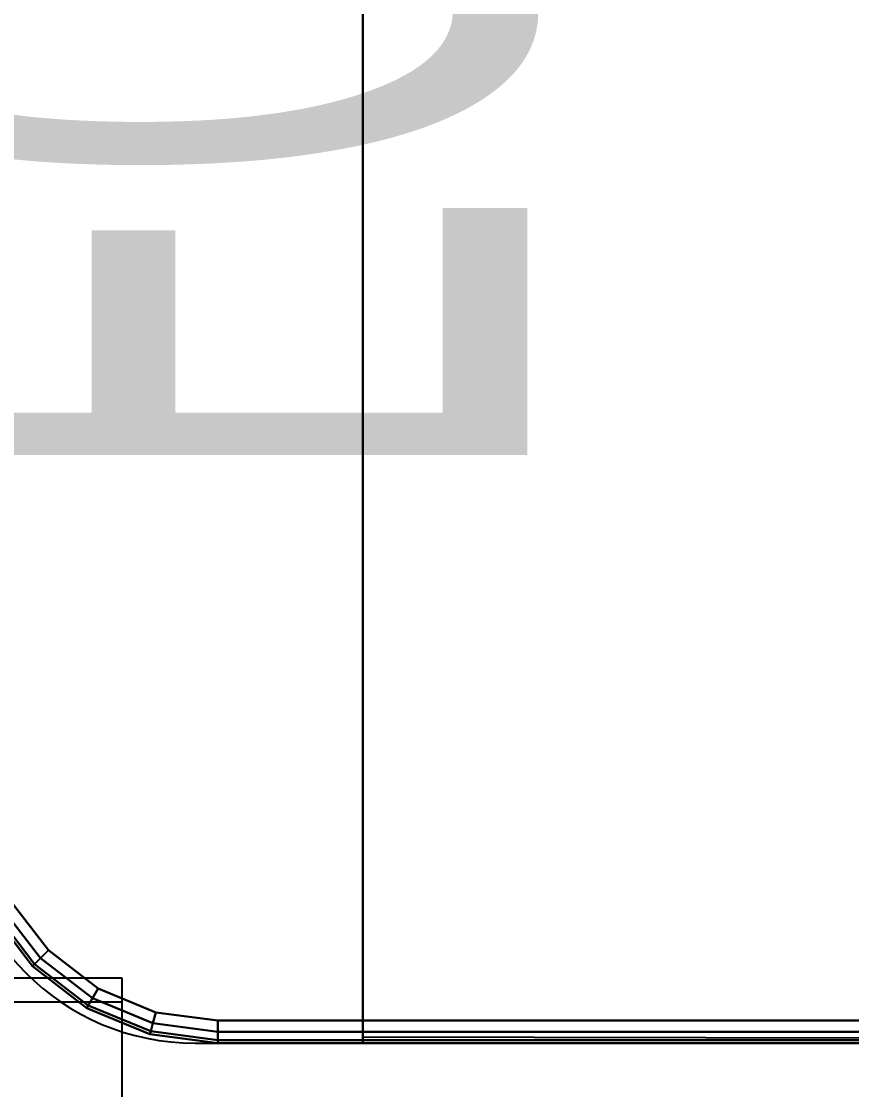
# Model space of a CAD drawing. Extents: x -170 to 1783, y -20 to 1205.
# Drawn here: x 22.97 to 27.31, y 906.17 to 911.74 of the extents above; entities that cross this region are included whole.
import ezdxf
from ezdxf.enums import TextEntityAlignment as Align

# ---------------------------------------------------------------- set-up
doc = ezdxf.new("R2010")
doc.units = 0
doc.header["$LTSCALE"] = 96
doc.header["$MEASUREMENT"] = 0
for name, color, linetype in [('A-E-COLM_A', 7, 'Continuous'), ('A-FURN-3-WKSF-TOP', 7, 'Continuous'), ('A-FURN-3-WKSF-TRIM', 7, 'Continuous'), ('A-FURN-P-WKSF', 7, 'Continuous'), ('A-WALL-EXIST_A', 7, 'Continuous'), ('AFUPD-3-CSPT_3D', 7, 'Continuous'), ('AFUPD-P', 7, 'Continuous'), ('I-E-WALL_A', 7, 'Continuous'), ('MAIN_PANEL_COMP', 7, 'Continuous'), ('MAIN_STORAGE', 7, 'Continuous'), ('MAIN_WKSURF', 7, 'Continuous'), ('SM', 7, 'Continuous')]:
    doc.layers.add(name, color=color, linetype=linetype)

# ---------------------------------------------------------------- blocks, each defined once
blk = doc.blocks.new('EC-WYC-64-2424-T')
at = {"layer": 'A-FURN-3-WKSF-TOP', "color": 60, "linetype": 'Continuous'}
for points, invisible_edges in [([(0.118, -28.1146, 29), (23.882, -34.22, 29), (23.882, -70.632, 29), (0.118, -70.632, 29)], 5), ([(0.118, -28.1146, 27.75), (0.118, -70.632, 27.75), (23.882, -70.632, 27.75), (23.882, -34.22, 27.75)], 10), ([(23.882, -70.632, 29), (23.8394, -70.9555, 29), (0.1606, -70.9555, 29), (0.118, -70.632, 29)], 10), ([(23.882, -70.632, 27.75), (0.118, -70.632, 27.75), (0.1606, -70.9555, 27.75), (23.8394, -70.9555, 27.75)], 5), ([(0.2855, -71.257, 29), (0.1606, -70.9555, 29), (23.8394, -70.9555, 29), (23.7145, -71.257, 29)], 10), ([(0.2855, -71.257, 27.75), (23.7145, -71.257, 27.75), (23.8394, -70.9555, 27.75), (0.1606, -70.9555, 27.75)], 5), ([(23.7145, -71.257, 29), (23.5159, -71.5159, 29), (0.4841, -71.5159, 29), (0.2855, -71.257, 29)], 10), ([(23.7145, -71.257, 27.75), (0.2855, -71.257, 27.75), (0.4841, -71.5159, 27.75), (23.5159, -71.5159, 27.75)], 5), ([(0.743, -71.7145, 29), (0.4841, -71.5159, 29), (23.5159, -71.5159, 29), (23.257, -71.7145, 29)], 10), ([(0.743, -71.7145, 27.75), (23.257, -71.7145, 27.75), (23.5159, -71.5159, 27.75), (0.4841, -71.5159, 27.75)], 5), ([(23.257, -71.7145, 29), (22.9555, -71.8394, 29), (1.0445, -71.8394, 29), (0.743, -71.7145, 29)], 10), ([(23.257, -71.7145, 27.75), (0.743, -71.7145, 27.75), (1.0445, -71.8394, 27.75), (22.9555, -71.8394, 27.75)], 5), ([(1.368, -71.882, 29), (1.0445, -71.8394, 29), (22.9555, -71.8394, 29), (22.632, -71.882, 29)], 2), ([(1.368, -71.882, 27.75), (22.632, -71.882, 27.75), (22.9555, -71.8394, 27.75), (1.0445, -71.8394, 27.75)], 4)]:
    blk.add_3dface(points, dxfattribs=dict(at, invisible_edges=invisible_edges))
at = {"layer": 'A-FURN-3-WKSF-TRIM', "color": 40, "linetype": 'Continuous'}
for points in [[(0.4841, -71.5159, 29), (0.4424, -71.5576, 28.9842), (0.2344, -71.2865, 28.9842), (0.2855, -71.257, 29)], [(0.4424, -71.5576, 27.7658), (0.4841, -71.5159, 27.75), (0.2855, -71.257, 27.75), (0.2344, -71.2865, 27.7658)], [(0.4119, -71.5881, 28.941), (0.4007, -71.5993, 28.882), (0.1833, -71.316, 28.882), (0.197, -71.3081, 28.941)], [(0.4007, -71.5993, 27.868), (0.4119, -71.5881, 27.809), (0.197, -71.3081, 27.809), (0.1833, -71.316, 27.868)], [(0.4007, -71.5993, 28.882), (0.4007, -71.5993, 27.868), (0.1833, -71.316, 27.868), (0.1833, -71.316, 28.882)], [(0.4424, -71.5576, 28.9842), (0.4119, -71.5881, 28.941), (0.197, -71.3081, 28.941), (0.2344, -71.2865, 28.9842)], [(0.4119, -71.5881, 27.809), (0.4424, -71.5576, 27.7658), (0.2344, -71.2865, 27.7658), (0.197, -71.3081, 27.809)], [(0.7135, -71.7656, 28.9842), (0.6919, -71.803, 28.941), (0.4119, -71.5881, 28.941), (0.4424, -71.5576, 28.9842)], [(0.6919, -71.803, 27.809), (0.7135, -71.7656, 27.7658), (0.4424, -71.5576, 27.7658), (0.4119, -71.5881, 27.809)], [(0.743, -71.7145, 29), (0.7135, -71.7656, 28.9842), (0.4424, -71.5576, 28.9842), (0.4841, -71.5159, 29)], [(0.7135, -71.7656, 27.7658), (0.743, -71.7145, 27.75), (0.4841, -71.5159, 27.75), (0.4424, -71.5576, 27.7658)], [(0.6919, -71.803, 28.941), (0.684, -71.8167, 28.882), (0.4007, -71.5993, 28.882), (0.4119, -71.5881, 28.941)], [(0.684, -71.8167, 27.868), (0.6919, -71.803, 27.809), (0.4119, -71.5881, 27.809), (0.4007, -71.5993, 27.868)], [(0.684, -71.8167, 28.882), (0.684, -71.8167, 27.868), (0.4007, -71.5993, 27.868), (0.4007, -71.5993, 28.882)], [(1.0445, -71.8394, 29), (1.0292, -71.8964, 28.9842), (0.7135, -71.7656, 28.9842), (0.743, -71.7145, 29)], [(1.0292, -71.8964, 27.7658), (1.0445, -71.8394, 27.75), (0.743, -71.7145, 27.75), (0.7135, -71.7656, 27.7658)], [(1.0292, -71.8964, 28.9842), (1.018, -71.9381, 28.941), (0.6919, -71.803, 28.941), (0.7135, -71.7656, 28.9842)], [(1.018, -71.9381, 27.809), (1.0292, -71.8964, 27.7658), (0.7135, -71.7656, 27.7658), (0.6919, -71.803, 27.809)], [(1.018, -71.9381, 28.941), (1.0139, -71.9534, 28.882), (0.684, -71.8167, 28.882), (0.6919, -71.803, 28.941)], [(1.0139, -71.9534, 27.868), (1.018, -71.9381, 27.809), (0.6919, -71.803, 27.809), (0.684, -71.8167, 27.868)], [(1.0139, -71.9534, 28.882), (1.0139, -71.9534, 27.868), (0.684, -71.8167, 27.868), (0.684, -71.8167, 28.882)], [(1.368, -71.882, 29), (1.368, -71.941, 28.9842), (1.0292, -71.8964, 28.9842), (1.0445, -71.8394, 29)], [(1.368, -71.941, 27.7658), (1.368, -71.882, 27.75), (1.0445, -71.8394, 27.75), (1.0292, -71.8964, 27.7658)], [(22.632, -71.941, 27.7658), (22.632, -71.882, 27.75), (1.368, -71.882, 27.75), (1.368, -71.941, 27.7658)], [(22.632, -71.882, 29), (22.632, -71.941, 28.9842), (1.368, -71.941, 28.9842), (1.368, -71.882, 29)], [(1.368, -71.9842, 28.941), (1.368, -72, 28.882), (1.0139, -71.9534, 28.882), (1.018, -71.9381, 28.941)], [(1.368, -72, 27.868), (1.368, -71.9842, 27.809), (1.018, -71.9381, 27.809), (1.0139, -71.9534, 27.868)], [(1.368, -71.941, 28.9842), (1.368, -71.9842, 28.941), (1.018, -71.9381, 28.941), (1.0292, -71.8964, 28.9842)], [(1.368, -71.9842, 27.809), (1.368, -71.941, 27.7658), (1.0292, -71.8964, 27.7658), (1.018, -71.9381, 27.809)], [(22.632, -71.9842, 27.809), (22.632, -71.941, 27.7658), (1.368, -71.941, 27.7658), (1.368, -71.9842, 27.809)], [(22.632, -71.941, 28.9842), (22.632, -71.9842, 28.941), (1.368, -71.9842, 28.941), (1.368, -71.941, 28.9842)], [(1.368, -72, 28.882), (1.368, -72, 27.868), (1.0139, -71.9534, 27.868), (1.0139, -71.9534, 28.882)], [(22.632, -72, 27.868), (22.632, -71.9842, 27.809), (1.368, -71.9842, 27.809), (1.368, -72, 27.868)], [(22.632, -71.9842, 28.941), (22.632, -72, 28.882), (1.368, -72, 28.882), (1.368, -71.9842, 28.941)], [(22.632, -72, 28.882), (22.632, -72, 27.868), (1.368, -72, 27.868), (1.368, -72, 28.882)]]:
    blk.add_3dface(points, dxfattribs=at)
at = {"layer": 'A-FURN-P-WKSF', "color": 7, "linetype": 'Continuous'}
blk.add_line((1.25, -72), (22.75, -72), dxfattribs=at)
blk.add_arc((1.25, -70.75), 1.25, 180, 270, dxfattribs=at)
blk = doc.blocks.new('EC-HP-6612-FPED')
at = {"layer": 'AFUPD-3-CSPT_3D', "color": 60, "linetype": 'Continuous'}
for points in [[(0, 21.875, 27.75), (15.25, 21.875, 27.75), (15.25, 21.875), (0, 21.875)], [(0, 0.68), (0, 0.68, 27.75), (0, 21.875, 27.75), (0, 21.875)]]:
    blk.add_3dface(points, dxfattribs=at)
at = {"layer": 'AFUPD-3-CSPT_3D', "color": 60, "linetype": 'Continuous', "invisible_edges": 2}
blk.add_3dface([(0, 21.875, 27.75), (0, 0.68, 27.75), (15.25, 0.68, 27.75), (15.25, 21.875, 27.75)], dxfattribs=at)
at = {"layer": 'AFUPD-P', "color": 60, "linetype": 'Continuous'}
for p, q in [((15.25, 21.875), (0, 21.875)), ((0, 21.875), (0, 0)), ((15.25, 21.875), (0, 21.875)), ((0.0325, 21.875), (0, 0))]:
    blk.add_line(p, q, dxfattribs=at)
at = {"layer": 'MAIN_STORAGE', "color": 7, "linetype": 'Continuous'}
blk.add_point((0, 21.875), dxfattribs=at)
blk.add_point((0, 21.875), dxfattribs=at)
blk = doc.blocks.new('EC-EC-1')
at = {"layer": 'SM', "color": 60, "linetype": 'Continuous', "width": 0.444444}
blk.add_text('EC-1', height=4, dxfattribs=at).set_placement((5.5789, -4.2632), align=Align.BOTTOM_CENTER)

msp = doc.modelspace()

# ---------------------------------------------------------------- linework, layer by layer
at = {"layer": 'A-E-COLM_A', "color": 7, "linetype": 'Continuous'}
for p, q in [((23.5, 906.625), (9, 906.625)), ((23.5, 875.375), (23.5, 906.625))]:
    msp.add_line(p, q, dxfattribs=at)
at = {"layer": 'A-WALL-EXIST_A', "color": 2, "linetype": 'Continuous'}
for p, q in [((23.5, 906.75), (9, 906.75)), ((23.5, 879), (23.5, 906.75))]:
    msp.add_line(p, q, dxfattribs=at)
at = {"layer": 'I-E-WALL_A', "color": 132, "linetype": 'Continuous'}
for p, q in [((23.5, 906.75), (9, 906.75)), ((23.5, 879), (23.5, 906.75))]:
    msp.add_line(p, q, dxfattribs=at)

# ---------------------------------------------------------------- block references
at = {"layer": 'MAIN_PANEL_COMP', "color": 47, "linetype": 'Continuous', "rotation": 90}
msp.add_blockref('EC-EC-1', (22.55108, 906.41082), dxfattribs=at)
at = {"layer": 'MAIN_STORAGE', "color": 47, "linetype": 'Continuous', "rotation": 90}
msp.add_blockref('EC-HP-6612-FPED', (46.63112, 906.41082), dxfattribs=at)
at = {"layer": 'MAIN_WKSURF', "color": 47, "linetype": 'Continuous'}
msp.add_blockref('EC-WYC-64-2424-T', (22.63112, 978.41082), dxfattribs=at)

doc.saveas('drawing.dxf')
